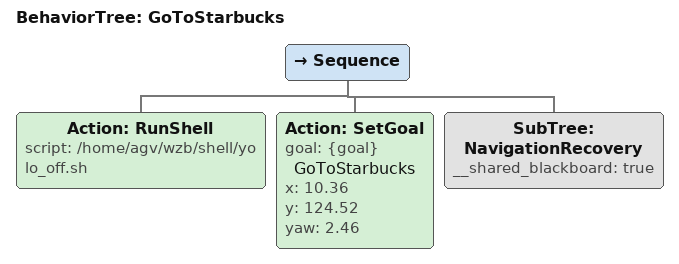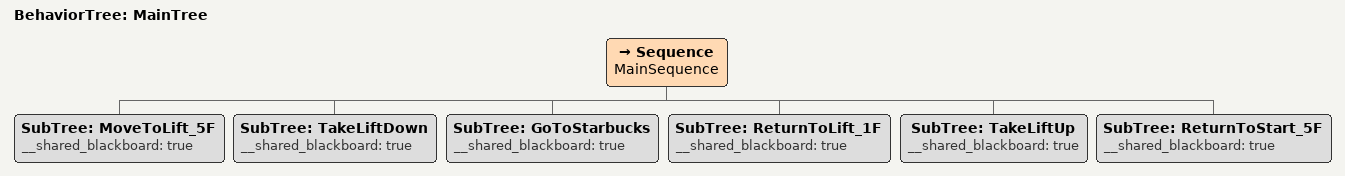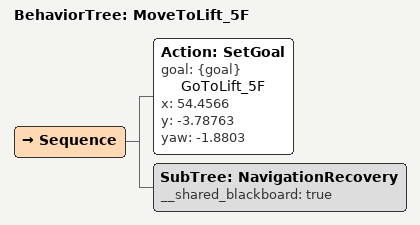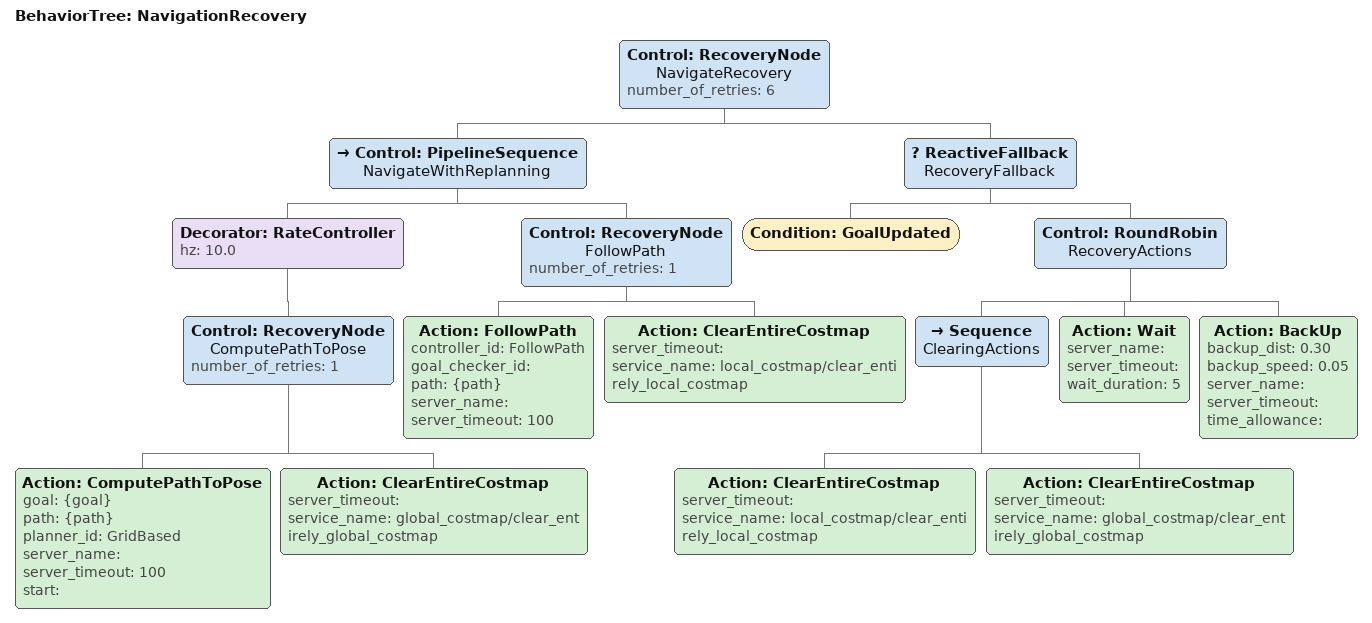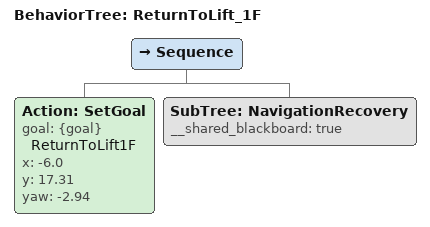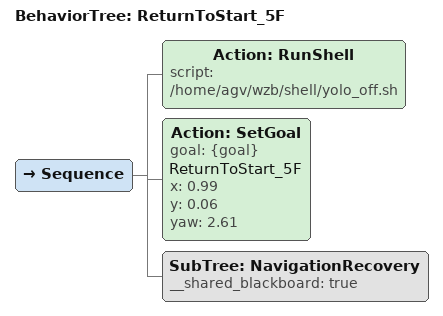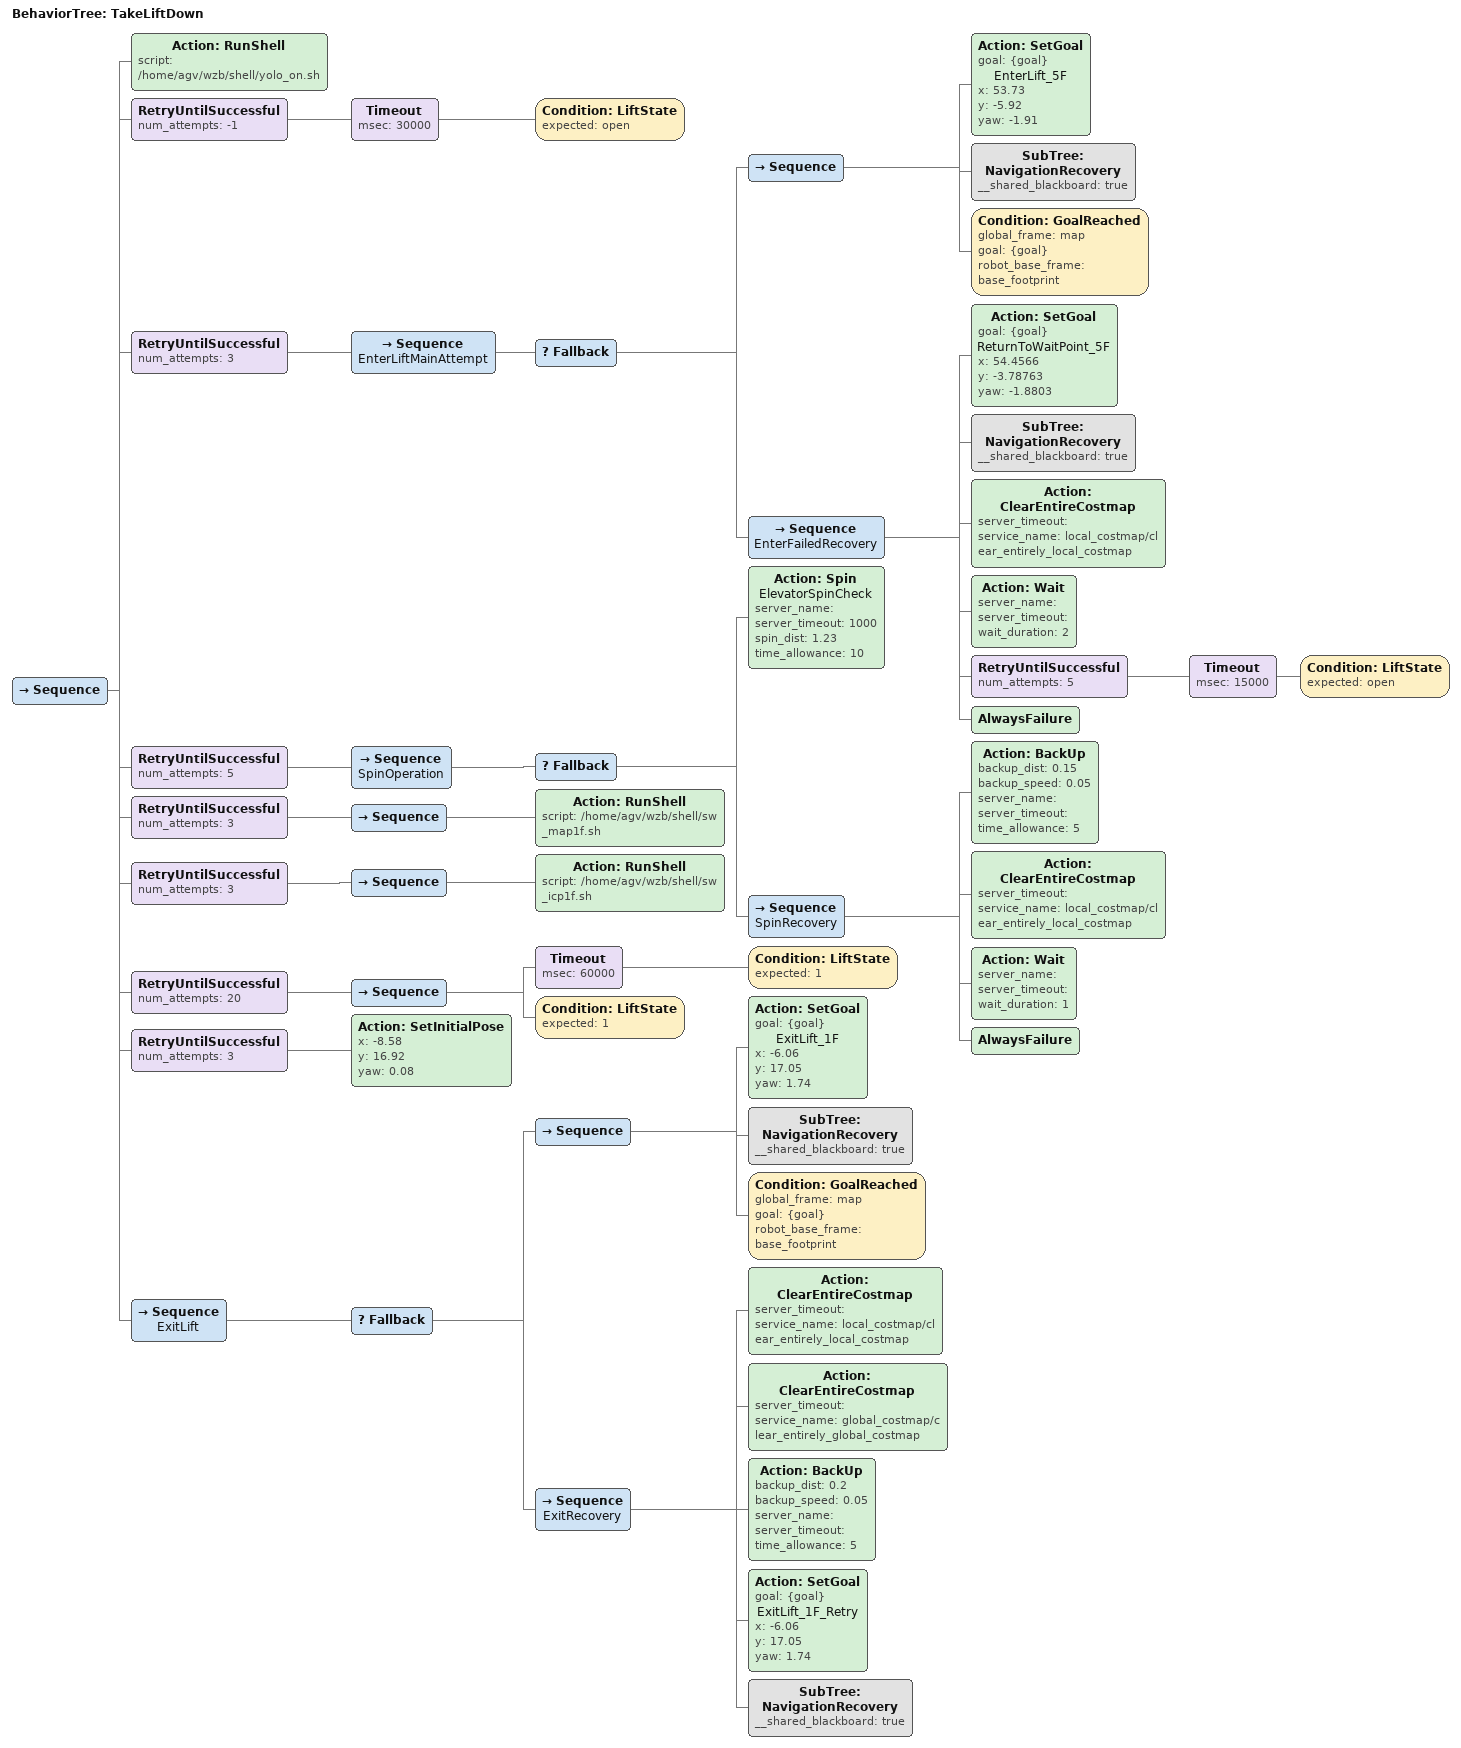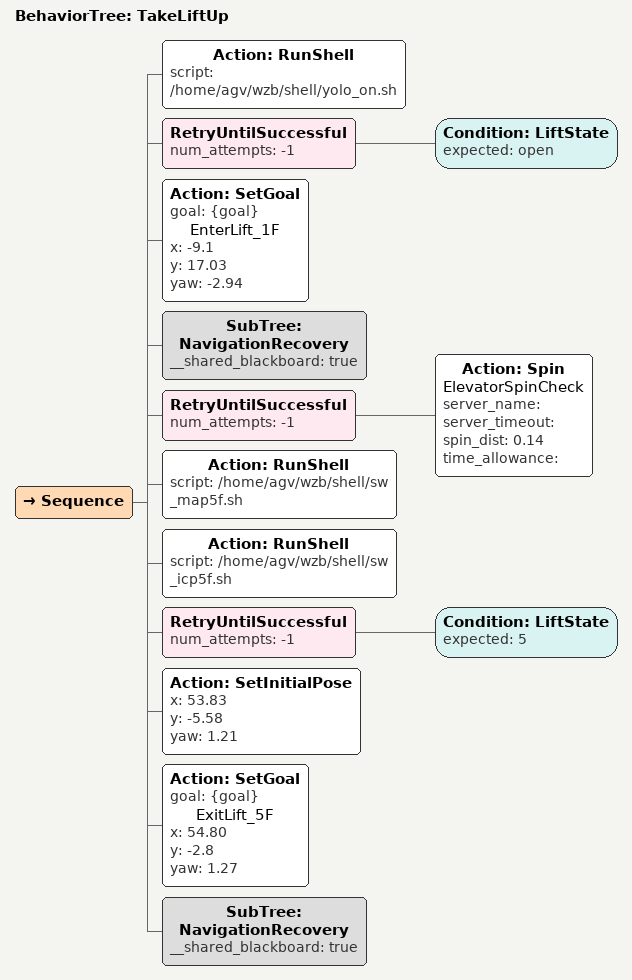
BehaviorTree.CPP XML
<?xml version="1.0"?>
<root main_tree_to_execute="MainTree">
    <BehaviorTree ID="GoToStarbucks">
        <Sequence>
            <Action ID="RunShell" script="/home/agv/wzb/shell/yolo_off.sh"/>
            <Action ID="SetGoal" goal="{goal}" name="GoToStarbucks" x="10.36" y="124.52" yaw="2.46"/>
            <SubTree ID="NavigationRecovery" __shared_blackboard="true"/>
        </Sequence>
    </BehaviorTree>
    <BehaviorTree ID="MainTree">
        <Sequence name="MainSequence">
            <SubTree ID="MoveToLift_5F" __shared_blackboard="true"/>
            <SubTree ID="TakeLiftDown" __shared_blackboard="true"/>
            <SubTree ID="GoToStarbucks" __shared_blackboard="true"/>
            <SubTree ID="ReturnToLift_1F" __shared_blackboard="true"/>
            <SubTree ID="TakeLiftUp" __shared_blackboard="true"/>
            <SubTree ID="ReturnToStart_5F" __shared_blackboard="true"/>
        </Sequence>
    </BehaviorTree>
    <BehaviorTree ID="MoveToLift_5F">
        <Sequence>
            <Action ID="SetGoal" goal="{goal}" name="GoToLift_5F" x="54.4566" y="-3.78763" yaw="-1.8803"/>
            <SubTree ID="NavigationRecovery" __shared_blackboard="true"/>
        </Sequence>
    </BehaviorTree>
    <BehaviorTree ID="NavigationRecovery">
        <Control ID="RecoveryNode" name="NavigateRecovery" number_of_retries="6">
            <Control ID="PipelineSequence" name="NavigateWithReplanning">
                <Decorator ID="RateController" hz="10.0">
                    <Control ID="RecoveryNode" name="ComputePathToPose" number_of_retries="1">
                        <Action ID="ComputePathToPose" goal="{goal}" path="{path}" planner_id="GridBased" server_name="" server_timeout="100" start=""/>
                        <Action ID="ClearEntireCostmap" server_timeout="" service_name="global_costmap/clear_entirely_global_costmap"/>
                    </Control>
                </Decorator>
                <Control ID="RecoveryNode" name="FollowPath" number_of_retries="1">
                    <Action ID="FollowPath" controller_id="FollowPath" goal_checker_id="" path="{path}" server_name="" server_timeout="100"/>
                    <Action ID="ClearEntireCostmap" server_timeout="" service_name="local_costmap/clear_entirely_local_costmap"/>
                </Control>
            </Control>
            <ReactiveFallback name="RecoveryFallback">
                <Condition ID="GoalUpdated"/>
                <Control ID="RoundRobin" name="RecoveryActions">
                    <Sequence name="ClearingActions">
                        <Action ID="ClearEntireCostmap" server_timeout="" service_name="local_costmap/clear_entirely_local_costmap"/>
                        <Action ID="ClearEntireCostmap" server_timeout="" service_name="global_costmap/clear_entirely_global_costmap"/>
                    </Sequence>
                    <Action ID="Wait" server_name="" server_timeout="" wait_duration="5"/>
                    <Action ID="BackUp" backup_dist="0.30" backup_speed="0.05" server_name="" server_timeout="" time_allowance=""/>
                </Control>
            </ReactiveFallback>
        </Control>
    </BehaviorTree>
    <BehaviorTree ID="ReturnToLift_1F">
        <Sequence>
            <Action ID="SetGoal" goal="{goal}" name="ReturnToLift1F" x="-6.0" y="17.31" yaw="-2.94"/>
            <SubTree ID="NavigationRecovery" __shared_blackboard="true"/>
        </Sequence>
    </BehaviorTree>
    <BehaviorTree ID="ReturnToStart_5F">
        <Sequence>
            <Action ID="RunShell" script="/home/agv/wzb/shell/yolo_off.sh"/>
            <Action ID="SetGoal" goal="{goal}" name="ReturnToStart_5F" x="0.99" y="0.06" yaw="2.61"/>
            <SubTree ID="NavigationRecovery" __shared_blackboard="true"/>
        </Sequence>
    </BehaviorTree>
    <BehaviorTree ID="TakeLiftDown">
        <Sequence>
            <Action ID="RunShell" script="/home/agv/wzb/shell/yolo_on.sh"/>
            <RetryUntilSuccessful num_attempts="-1">
                <Timeout msec="30000">
                    <Condition ID="LiftState" expected="open"/>
                </Timeout>
            </RetryUntilSuccessful>
            <RetryUntilSuccessful num_attempts="3">
                <Sequence name="EnterLiftMainAttempt">
                    <Fallback>
                        <Sequence>
                            <Action ID="SetGoal" goal="{goal}" name="EnterLift_5F" x="53.73" y="-5.92" yaw="-1.91"/>
                            <SubTree ID="NavigationRecovery" __shared_blackboard="true"/>
                            <Condition ID="GoalReached" global_frame="map" goal="{goal}" robot_base_frame="base_footprint"/>
                        </Sequence>
                        <Sequence name="EnterFailedRecovery">
                            <Action ID="SetGoal" goal="{goal}" name="ReturnToWaitPoint_5F" x="54.4566" y="-3.78763" yaw="-1.8803"/>
                            <SubTree ID="NavigationRecovery" __shared_blackboard="true"/>
                            <Action ID="ClearEntireCostmap" server_timeout="" service_name="local_costmap/clear_entirely_local_costmap"/>
                            <Action ID="Wait" server_name="" server_timeout="" wait_duration="2"/>
                            <RetryUntilSuccessful num_attempts="5">
                                <Timeout msec="15000">
                                    <Condition ID="LiftState" expected="open"/>
                                </Timeout>
                            </RetryUntilSuccessful>
                            <AlwaysFailure/>
                        </Sequence>
                    </Fallback>
                </Sequence>
            </RetryUntilSuccessful>
            <RetryUntilSuccessful num_attempts="5">
                <Sequence name="SpinOperation">
                    <Fallback>
                        <Action ID="Spin" name="ElevatorSpinCheck" server_name="" server_timeout="1000" spin_dist="1.23" time_allowance="10"/>
                        <Sequence name="SpinRecovery">
                            <Action ID="BackUp" backup_dist="0.15" backup_speed="0.05" server_name="" server_timeout="" time_allowance="5"/>
                            <Action ID="ClearEntireCostmap" server_timeout="" service_name="local_costmap/clear_entirely_local_costmap"/>
                            <Action ID="Wait" server_name="" server_timeout="" wait_duration="1"/>
                            <AlwaysFailure/>
                        </Sequence>
                    </Fallback>
                </Sequence>
            </RetryUntilSuccessful>
            <RetryUntilSuccessful num_attempts="3">
                <Sequence>
                    <Action ID="RunShell" script="/home/agv/wzb/shell/sw_map1f.sh"/>
                </Sequence>
            </RetryUntilSuccessful>
            <RetryUntilSuccessful num_attempts="3">
                <Sequence>
                    <Action ID="RunShell" script="/home/agv/wzb/shell/sw_icp1f.sh"/>
                </Sequence>
            </RetryUntilSuccessful>
            <RetryUntilSuccessful num_attempts="20">
                <Sequence>
                    <Timeout msec="60000">
                        <Condition ID="LiftState" expected="1"/>
                    </Timeout>
                    <Condition ID="LiftState" expected="1"/>
                </Sequence>
            </RetryUntilSuccessful>
            <RetryUntilSuccessful num_attempts="3">
                <Action ID="SetInitialPose" x="-8.58" y="16.92" yaw="0.08"/>
            </RetryUntilSuccessful>
            <Sequence name="ExitLift">
                <Fallback>
                    <Sequence>
                        <Action ID="SetGoal" goal="{goal}" name="ExitLift_1F" x="-6.06" y="17.05" yaw="1.74"/>
                        <SubTree ID="NavigationRecovery" __shared_blackboard="true"/>
                        <Condition ID="GoalReached" global_frame="map" goal="{goal}" robot_base_frame="base_footprint"/>
                    </Sequence>
                    <Sequence name="ExitRecovery">
                        <Action ID="ClearEntireCostmap" server_timeout="" service_name="local_costmap/clear_entirely_local_costmap"/>
                        <Action ID="ClearEntireCostmap" server_timeout="" service_name="global_costmap/clear_entirely_global_costmap"/>
                        <Action ID="BackUp" backup_dist="0.2" backup_speed="0.05" server_name="" server_timeout="" time_allowance="5"/>
                        <Action ID="SetGoal" goal="{goal}" name="ExitLift_1F_Retry" x="-6.06" y="17.05" yaw="1.74"/>
                        <SubTree ID="NavigationRecovery" __shared_blackboard="true"/>
                    </Sequence>
                </Fallback>
            </Sequence>
        </Sequence>
    </BehaviorTree>
    <BehaviorTree ID="TakeLiftUp">
        <Sequence>
            <Action ID="RunShell" script="/home/agv/wzb/shell/yolo_on.sh"/>
            <RetryUntilSuccessful num_attempts="-1">
                <Condition ID="LiftState" expected="open"/>
            </RetryUntilSuccessful>
            <Action ID="SetGoal" goal="{goal}" name="EnterLift_1F" x="-9.1" y="17.03" yaw="-2.94"/>
            <SubTree ID="NavigationRecovery" __shared_blackboard="true"/>
            <RetryUntilSuccessful num_attempts="-1">
                <Action ID="Spin" name="ElevatorSpinCheck" server_name="" server_timeout="" spin_dist="0.14" time_allowance=""/>
            </RetryUntilSuccessful>
            <Action ID="RunShell" script="/home/agv/wzb/shell/sw_map5f.sh"/>
            <Action ID="RunShell" script="/home/agv/wzb/shell/sw_icp5f.sh"/>
            <RetryUntilSuccessful num_attempts="-1">
                <Condition ID="LiftState" expected="5"/>
            </RetryUntilSuccessful>
            <Action ID="SetInitialPose" x="53.83" y="-5.58" yaw="1.21"/>
            <Action ID="SetGoal" goal="{goal}" name="ExitLift_5F" x="54.80" y="-2.8" yaw="1.27"/>
            <SubTree ID="NavigationRecovery" __shared_blackboard="true"/>
        </Sequence>
    </BehaviorTree>
</root>
